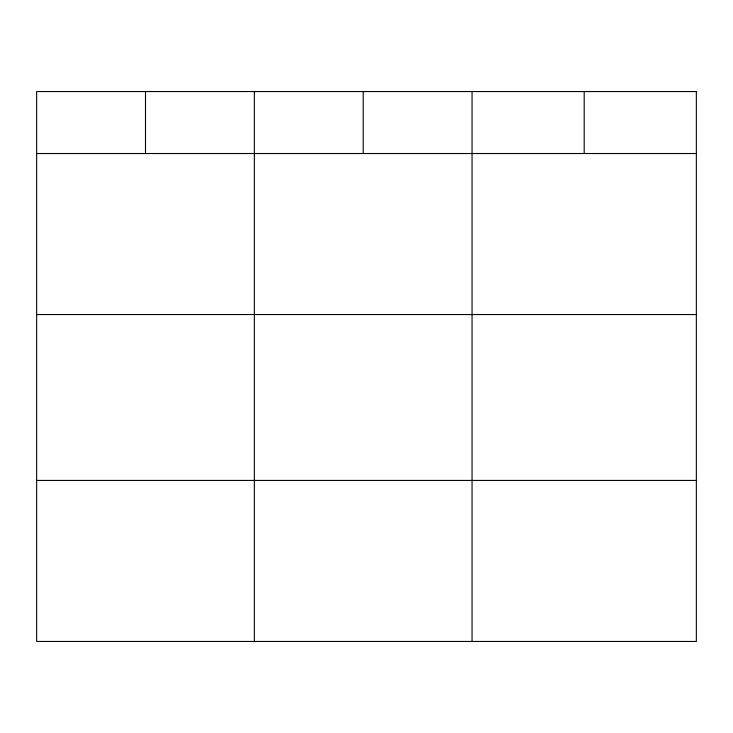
<?xml version="1.0" encoding="UTF-8"?>
<svg xmlns="http://www.w3.org/2000/svg" width="733" height="733" viewBox="0 0 733 733"><rect width="100%" height="100%" fill="white"/><g stroke="black" fill="none" stroke-linecap="round" stroke-linejoin="round"><path stroke-width="1.1" d="M36.65 153.518L696.35 153.518M36.65 314.539L696.35 314.539M36.65 480.436L696.35 480.436M584.201 91.543L584.201 153.518M472.052 91.543L472.052 641.457M363.202 91.543L363.202 153.518M254.351 91.543L254.351 641.457M145.501 91.543L145.501 153.518M696.35 91.543L36.65 91.543L36.65 641.457L696.35 641.457L696.35 91.543"/></g></svg>
